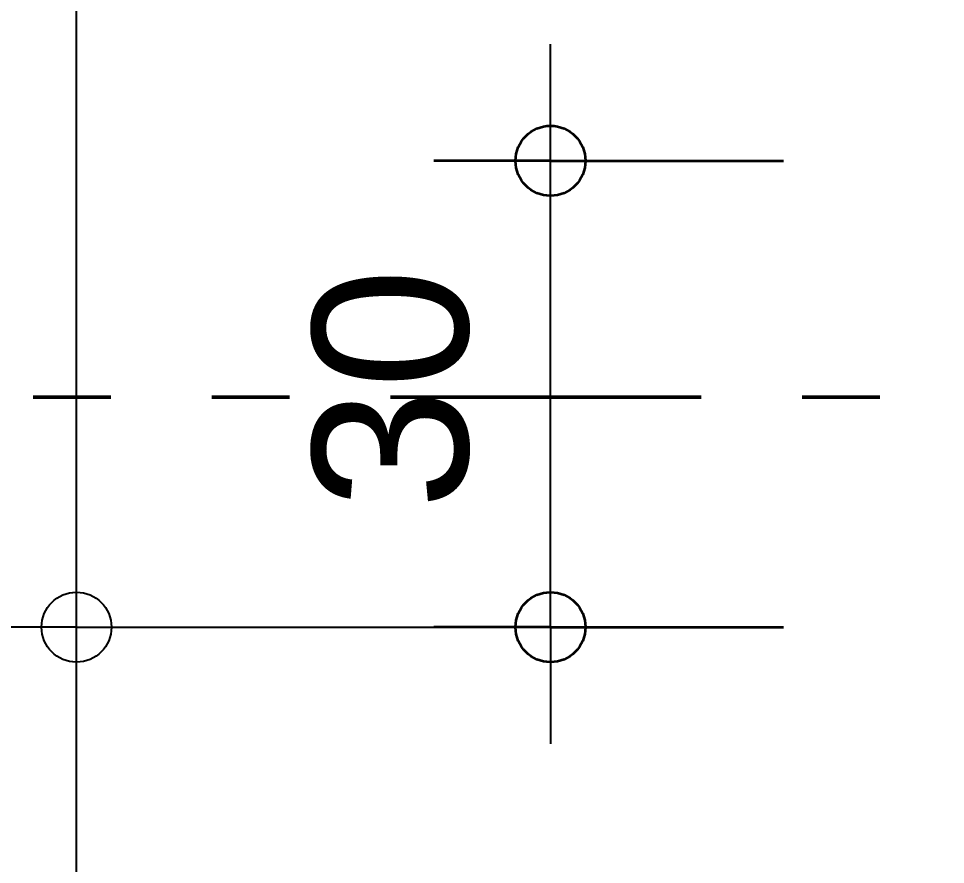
# Model space of a CAD drawing. Header units: centimetres. Extents: x 0.3 to 84.3, y 0.3 to 59.7.
# Drawn here: x 61.085 to 62.278, y 15.513 to 16.601 of the extents above; entities that cross this region are included whole.
import ezdxf

# ---------------------------------------------------------------- set-up
doc = ezdxf.new("R2010")
doc.units = ezdxf.units.CM
for name, pattern in [('AUSGEZOGEN', [0]), ('LINIE_23', [0.79, 0.4, -0.13, 0, -0.13, 0, -0.13]), ('PUNKT', [6.35, 0, -6.35]), ('RAND', [44.45, 12.7, -6.35, 12.7, -6.35, 0, -6.35])]:
    doc.linetypes.add(name, pattern=pattern)
for name, color, linetype, lineweight in [('Bauachsen grob', 7, 'RAND', 25), ('Vorhangbrett', 7, 'AUSGEZOGEN', 25), ('Werkplan- Ausfuehrungsmasse', 7, 'AUSGEZOGEN', 25)]:
    doc.layers.add(name, color=color, linetype=linetype, lineweight=lineweight)
doc.styles.add('ARIAL', font='ARIAL.TTF')

msp = doc.modelspace()

# ---------------------------------------------------------------- linework, layer by layer
at = {"layer": 'Bauachsen grob', "color": 32, "linetype": 'LINIE_23', "lineweight": 50, "true_color": 0xc36e14}
msp.add_line((21.964, 16.114), (72.416, 16.114), dxfattribs=at)
at = {"layer": 'Vorhangbrett', "color": 191, "linetype": 'AUSGEZOGEN', "lineweight": 25, "true_color": 0xbe96ea}
for p, q in [((61.77, 16.418), (61.77, 16.568)), ((61.77, 15.818), (61.77, 16.418)), ((61.77, 15.818), (61.77, 15.668))]:
    msp.add_line(p, q, dxfattribs=at)
at = {"layer": 'Vorhangbrett', "color": 191, "linetype": 'AUSGEZOGEN', "lineweight": 35, "true_color": 0xbe96ea}
for p, q in [((61.77, 16.418), (61.62, 16.418)), ((61.77, 16.418), (61.92, 16.418)), ((61.77, 16.418), (62.07, 16.418)), ((61.77, 15.818), (61.62, 15.818)), ((61.77, 15.818), (61.92, 15.818)), ((61.77, 15.818), (62.07, 15.818))]:
    msp.add_line(p, q, dxfattribs=at)
at = {"layer": 'Vorhangbrett', "color": 191, "linetype": 'PUNKT', "lineweight": 25, "true_color": 0xbe96ea}
msp.add_line((62.21, 12.234), (62.21, 16.418), dxfattribs=at)
at = {"layer": 'Vorhangbrett', "color": 191, "linetype": 'AUSGEZOGEN', "lineweight": 35, "true_color": 0xbe96ea}
for centre in [(61.77, 16.418), (61.77, 15.818)]:
    msp.add_circle(centre, 0.045, dxfattribs=at)
at = {"layer": 'Werkplan- Ausfuehrungsmasse', "color": 7, "linetype": 'AUSGEZOGEN', "lineweight": 25}
for q in [(61.01, 15.818), (61.31, 15.818)]:
    msp.add_line((61.16, 15.818), q, dxfattribs=at)
for points in [[(61.16, 15.818), (61.16, 16.8522), (61.16, 16.8522), (61.16, 24.744)], [(61.16, 15.818), (61.1611, 15.818), (61.1611, 15.818), (61.1779, 15.818), (61.1779, 15.818), (61.2253, 15.818), (61.2253, 15.818), (61.77, 15.818)], [(61.16, 11.724), (61.16, 13.9348), (61.16, 13.9348), (61.16, 15.7069), (61.16, 15.7069), (61.16, 15.818)]]:
    msp.add_lwpolyline(points, dxfattribs=at)
msp.add_circle((61.16, 15.818), 0.045, dxfattribs=at)

# ---------------------------------------------------------------- texts
at = {"layer": 'Vorhangbrett', "color": 191, "linetype": 'AUSGEZOGEN', "lineweight": 35, "true_color": 0xbe96ea, "insert": (61.6665, 15.9693), "char_height": 0.2, "width": 0.1, "attachment_point": 7, "rotation": 90, "style": 'ARIAL'}
msp.add_mtext('30', dxfattribs=at)

doc.saveas('drawing.dxf')
